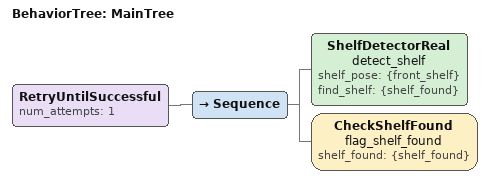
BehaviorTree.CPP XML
<root BTCPP_format="4">
    <BehaviorTree ID="MainTree">
        <RetryUntilSuccessful num_attempts="1">
            <Sequence>
                <ShelfDetectorReal name="detect_shelf" shelf_pose="{front_shelf}" find_shelf="{shelf_found}"/>
                <CheckShelfFound name="flag_shelf_found" shelf_found="{shelf_found}"/>
            </Sequence>
        </RetryUntilSuccessful>
    </BehaviorTree>
</root>
